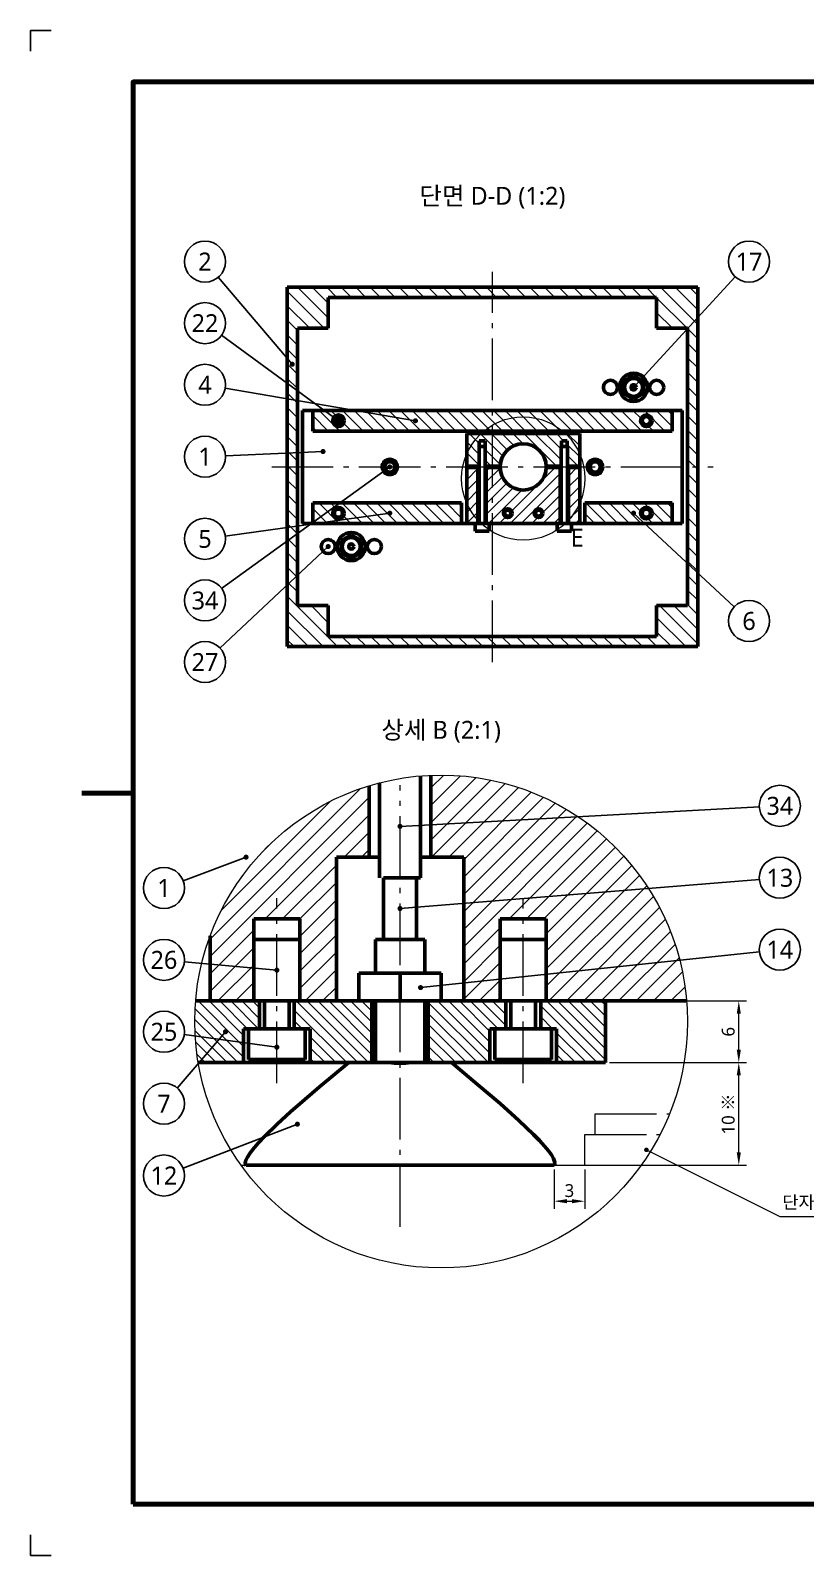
# Model space of a CAD drawing. Header units: millimetres. Extents: x 0 to 1800, y -680 to 297.
# Drawn here: x 920 to 1071, y 0 to 297 of the extents above; entities that cross this region are included whole.
import ezdxf
from ezdxf.enums import TextEntityAlignment as Align

# ---------------------------------------------------------------- set-up
doc = ezdxf.new("R2010")
doc.units = ezdxf.units.MM
doc.linetypes.add('KS_CENTER', pattern=[17, 12, -2, 1, -2])
doc.linetypes.add('KS_PHANTOM', pattern=[20, 12, -2, 1, -2, 1, -2])
for name, color, linetype, lineweight in [('BALLOON', 7, 'Continuous', 25), ('BREAK', 7, 'Continuous', 18), ('CENTER', 1, 'KS_CENTER', 18), ('DIM', 3, 'Continuous', 18), ('FRAME', 7, 'Continuous', 70), ('HATCH', 8, 'Continuous', 13), ('OUTLINE', 7, 'Continuous', 50), ('PHANTOM', 6, 'KS_PHANTOM', 18), ('TABLE', 7, 'Continuous', 25), ('TEXT', 7, 'Continuous', 25)]:
    doc.layers.add(name, color=color, linetype=linetype, lineweight=lineweight)
doc.styles.add('KS', font='malgun.ttf')
doc.dimstyles.new('KS_00', dxfattribs={"dimtxt": 2.5, "dimasz": 2.5, "dimexe": 1.5, "dimexo": 0.8, "dimgap": 0.8, "dimtad": 1, "dimlfac": 50, "dimdsep": 46, "dimtxsty": 'KS', "dimcen": 0, "dimclrd": 3, "dimclre": 3, "dimclrt": 7, "dimazin": 3, "dimtfac": 0.7, "dimtmove": 0, "dimatfit": 3, "dimlwd": 18, "dimlwe": 18, "dimarcsym": 0})

# ---------------------------------------------------------------- blocks, each defined once
blk = doc.blocks.new('_CLOSEDFILLED')
at = {"color": 0, "linetype": 'ByBlock'}
blk.add_solid([(-1, 0.16), (0, 0), (-1, -0.16)], dxfattribs=at)
blk = doc.blocks.new('*D29')
at = {"color": 3, "lineweight": 18}
for p, q in [((112.8, 96), (139.5, 96)), ((138, 78.5), (138, 93.5)), ((102.8, 76), (139.5, 76))]:
    blk.add_line(p, q, dxfattribs=at)
at = {"layer": 'Defpoints'}
for p in [(112, 96), (102, 76), (138, 76)]:
    blk.add_point(p, dxfattribs=at)
at = {"layer": 'DIM', "color": 3, "xscale": 2.5, "yscale": 2.5}
for p, rotation in [((138, 96), 90), ((138, 76), 270)]:
    blk.add_blockref('_CLOSEDFILLED', p, dxfattribs=dict(at, rotation=rotation))
at = {"layer": 'DIM', "color": 7, "insert": (135.95, 86), "char_height": 2.5, "attachment_point": 5, "rotation": 90, "style": 'KS'}
blk.add_mtext('10 ※', dxfattribs=at)
blk = doc.blocks.new('*D30')
at = {"color": 3, "lineweight": 18}
for p, q in [((112.8, 108), (139.5, 108)), ((138, 98.5), (138, 105.5)), ((112.8, 96), (139.5, 96))]:
    blk.add_line(p, q, dxfattribs=at)
at = {"layer": 'Defpoints'}
for p in [(112, 108), (112, 96), (138, 96)]:
    blk.add_point(p, dxfattribs=at)
at = {"layer": 'DIM', "color": 3, "xscale": 2.5, "yscale": 2.5}
for p, rotation in [((138, 108), 90), ((138, 96), 270)]:
    blk.add_blockref('_CLOSEDFILLED', p, dxfattribs=dict(at, rotation=rotation))
at = {"layer": 'DIM', "color": 7, "insert": (135.95, 102), "char_height": 2.5, "attachment_point": 5, "rotation": 90, "style": 'KS'}
blk.add_mtext('6', dxfattribs=at)
blk = doc.blocks.new('D-02_R03_2of3')
at = {"layer": 'BALLOON'}
h = blk.add_hatch(color=256, dxfattribs=at)
h.dxf.hatch_style = 1
edge = h.paths.add_edge_path()
edge.add_arc((51, 232), 0.5, 0, 360)
h = blk.add_hatch(color=256, dxfattribs=at)
h.dxf.hatch_style = 1
edge = h.paths.add_edge_path()
edge.add_arc((117.5, 227.5), 0.5, 0, 360)
h = blk.add_hatch(color=256, dxfattribs=at)
h.dxf.hatch_style = 1
edge = h.paths.add_edge_path()
edge.add_arc((60, 221), 0.5, 0, 360)
h = blk.add_hatch(color=256, dxfattribs=at)
h.dxf.hatch_style = 1
edge = h.paths.add_edge_path()
edge.add_arc((75, 221), 0.5, 0, 360)
h = blk.add_hatch(color=256, dxfattribs=at)
h.dxf.hatch_style = 1
edge = h.paths.add_edge_path()
edge.add_arc((57, 215), 0.5, 0, 360)
h = blk.add_hatch(color=256, dxfattribs=at)
h.dxf.hatch_style = 1
edge = h.paths.add_edge_path()
edge.add_arc((70, 212), 0.5, 0, 360)
h = blk.add_hatch(color=256, dxfattribs=at)
h.dxf.hatch_style = 1
edge = h.paths.add_edge_path()
edge.add_arc((70, 203), 0.5, 0, 360)
h = blk.add_hatch(color=256, dxfattribs=at)
h.dxf.hatch_style = 1
edge = h.paths.add_edge_path()
edge.add_arc((117.5, 203), 0.5, 0, 360)
h = blk.add_hatch(color=256, dxfattribs=at)
h.dxf.hatch_style = 1
edge = h.paths.add_edge_path()
edge.add_arc((58, 196.5), 0.5, 0, 360)
h = blk.add_hatch(color=256, dxfattribs=at)
h.dxf.hatch_style = 1
edge = h.paths.add_edge_path()
edge.add_arc((72, 142), 0.5, 0, 360)
h = blk.add_hatch(color=256, dxfattribs=at)
h.dxf.hatch_style = 1
edge = h.paths.add_edge_path()
edge.add_arc((42, 136), 0.5, 0, 360)
h = blk.add_hatch(color=256, dxfattribs=at)
h.dxf.hatch_style = 1
edge = h.paths.add_edge_path()
edge.add_arc((72, 126), 0.5, 0, 360)
h = blk.add_hatch(color=256, dxfattribs=at)
h.dxf.hatch_style = 1
edge = h.paths.add_edge_path()
edge.add_arc((48, 114), 0.5, 0, 360)
h = blk.add_hatch(color=256, dxfattribs=at)
h.dxf.hatch_style = 1
edge = h.paths.add_edge_path()
edge.add_arc((76, 110.6), 0.5, 0, 360)
h = blk.add_hatch(color=256, dxfattribs=at)
h.dxf.hatch_style = 1
edge = h.paths.add_edge_path()
edge.add_arc((38, 102), 0.5, 0, 360)
h = blk.add_hatch(color=256, dxfattribs=at)
h.dxf.hatch_style = 1
edge = h.paths.add_edge_path()
edge.add_arc((48, 99), 0.5, 0, 360)
h = blk.add_hatch(color=256, dxfattribs=at)
h.dxf.hatch_style = 1
edge = h.paths.add_edge_path()
edge.add_arc((52, 84), 0.5, 0, 360)
at = {"layer": 'DIM'}
h = blk.add_hatch(color=256, dxfattribs=at)
h.dxf.hatch_style = 1
edge = h.paths.add_edge_path()
edge.add_arc((120, 79), 0.45, 0, 360)
at = {"layer": 'HATCH'}
h = blk.add_hatch(dxfattribs=at)
h.set_pattern_fill('ANSI31', scale=0.62992, angle=90, style=0)
h.paths.add_polyline_path([(130, 247), (50, 247), (50, 177), (130, 177)])
h.paths.add_polyline_path([(122, 179), (58, 179), (58, 185), (52, 185), (52, 239), (58, 239), (58, 245), (122, 245), (122, 239), (128, 239), (128, 185), (122, 185)], flags=0)
h = blk.add_hatch(dxfattribs=at)
h.set_pattern_fill('ANSI31', scale=0.50394, angle=90, style=0)
h.paths.add_polyline_path([(125, 223), (125, 219), (55, 219), (55, 223)])
h.paths.add_polyline_path([(121.125, 221), (121.10584, 221.20672), (121.04903, 221.4064), (120.95649, 221.59224), (120.83139, 221.75791), (120.67796, 221.89777), (120.50146, 222.00706), (120.30787, 222.08205), (120.1038, 222.1202), (119.8962, 222.1202), (119.69213, 222.08205), (119.49854, 222.00706), (119.32204, 221.89777), (119.16861, 221.75791), (119.04351, 221.59224), (118.95097, 221.4064), (118.89416, 221.20672), (118.875, 221), (118.89416, 220.79328), (118.95097, 220.5936), (119.04351, 220.40776), (119.16861, 220.24209), (119.32204, 220.10223), (119.49854, 219.99294), (119.69213, 219.91795), (119.8962, 219.8798), (120.1038, 219.8798), (120.30787, 219.91795), (120.50146, 219.99294), (120.67796, 220.10223), (120.83139, 220.24209), (120.95649, 220.40776), (121.04903, 220.5936), (121.10584, 220.79328)], flags=0)
h.paths.add_polyline_path([(61.125, 221), (61.10584, 221.20672), (61.04903, 221.4064), (60.95649, 221.59224), (60.83139, 221.75791), (60.67796, 221.89777), (60.50146, 222.00706), (60.30787, 222.08205), (60.1038, 222.1202), (59.8962, 222.1202), (59.69213, 222.08205), (59.49854, 222.00706), (59.32204, 221.89777), (59.16861, 221.75791), (59.04351, 221.59224), (58.95097, 221.4064), (58.89416, 221.20672), (58.875, 221), (58.89416, 220.79328), (58.95097, 220.5936), (59.04351, 220.40776), (59.16861, 220.24209), (59.32204, 220.10223), (59.49854, 219.99294), (59.69213, 219.91795), (59.8962, 219.8798), (60.1038, 219.8798), (60.30787, 219.91795), (60.50146, 219.99294), (60.67796, 220.10223), (60.83139, 220.24209), (60.95649, 220.40776), (61.04903, 220.5936), (61.10584, 220.79328)], flags=0)
h = blk.add_hatch(dxfattribs=at)
h.set_pattern_fill('ANSI31', scale=0.47244, angle=90, style=0)
h.paths.add_polyline_path([(107, 218.5), (85, 218.5), (85, 212.125), (87.42718, 212.125), (87.42718, 217.1), (88.57282, 217.1), (88.57282, 212.125), (91.50174, 212.125), (91.53306, 212.5445), (91.60343, 212.95924), (91.71221, 213.3656), (91.85847, 213.76003), (92.04091, 214.13907), (92.25796, 214.49943), (92.50771, 214.83794), (92.78797, 215.15165), (93.09631, 215.43781), (93.43002, 215.69394), (93.78618, 215.91778), (94.1617, 216.10739), (94.55328, 216.2611), (94.9575, 216.37758), (95.37083, 216.4558), (95.78967, 216.49508), (96.21033, 216.49508), (96.62917, 216.4558), (97.0425, 216.37758), (97.44672, 216.2611), (97.8383, 216.10739), (98.21382, 215.91778), (98.56998, 215.69394), (98.90369, 215.43781), (99.21203, 215.15165), (99.49229, 214.83794), (99.74204, 214.49943), (99.95909, 214.13907), (100.14153, 213.76003), (100.28779, 213.3656), (100.39657, 212.95924), (100.46694, 212.5445), (100.49826, 212.125), (103.42718, 212.125), (103.42718, 217.1), (104.57282, 217.1), (104.57282, 212.125), (107, 212.125)])
h = blk.add_hatch(dxfattribs=at)
h.set_pattern_fill('ANSI31', scale=0.47244, style=0)
h.paths.add_polyline_path([(87.1876, 211.875), (85, 211.875), (85, 201), (87.1876, 201)])
h = blk.add_hatch(dxfattribs=at)
h.set_pattern_fill('ANSI31', scale=0.47244, style=0)
h.paths.add_polyline_path([(88.8124, 211.875), (88.8124, 211.875), (91.50174, 211.875), (91.53306, 211.4555), (91.60343, 211.04076), (91.71221, 210.6344), (91.85847, 210.23997), (92.04091, 209.86093), (92.25796, 209.50057), (92.50771, 209.16206), (92.78797, 208.84835), (93.09631, 208.56219), (93.43002, 208.30606), (93.78618, 208.08222), (94.1617, 207.89261), (94.55328, 207.7389), (94.9575, 207.62242), (95.37083, 207.5442), (95.78967, 207.50492), (96.21033, 207.50492), (96.62917, 207.5442), (97.0425, 207.62242), (97.44672, 207.7389), (97.8383, 207.89261), (98.21382, 208.08222), (98.56998, 208.30606), (98.90369, 208.56219), (99.21203, 208.84835), (99.49229, 209.16206), (99.74204, 209.50057), (99.95909, 209.86093), (100.14153, 210.23997), (100.28779, 210.6344), (100.39657, 211.04076), (100.46694, 211.4555), (100.49826, 211.875), (103.1876, 211.875), (103.1876, 201), (88.8124, 201)])
h.paths.add_polyline_path([(99.85, 203), (99.83013, 203.18272), (99.77144, 203.35691), (99.67668, 203.5144), (99.55028, 203.64784), (99.39815, 203.75099), (99.2274, 203.81902), (99.04602, 203.84875), (98.86249, 203.8388), (98.68538, 203.78963), (98.52299, 203.70354), (98.3829, 203.58454), (98.27167, 203.43822), (98.19449, 203.27141), (98.15498, 203.0919), (98.15498, 202.9081), (98.19449, 202.72859), (98.27167, 202.56178), (98.3829, 202.41546), (98.52299, 202.29646), (98.68538, 202.21037), (98.86249, 202.1612), (99.04602, 202.15125), (99.2274, 202.18098), (99.39815, 202.24901), (99.55028, 202.35216), (99.67668, 202.4856), (99.77144, 202.64309), (99.83013, 202.81728)], flags=0)
h.paths.add_polyline_path([(93.85, 203), (93.83013, 203.18272), (93.77144, 203.35691), (93.67668, 203.5144), (93.55028, 203.64784), (93.39815, 203.75099), (93.2274, 203.81902), (93.04602, 203.84875), (92.86249, 203.8388), (92.68538, 203.78963), (92.52299, 203.70354), (92.3829, 203.58454), (92.27167, 203.43822), (92.19449, 203.27141), (92.15498, 203.0919), (92.15498, 202.9081), (92.19449, 202.72859), (92.27167, 202.56178), (92.3829, 202.41546), (92.52299, 202.29646), (92.68538, 202.21037), (92.86249, 202.1612), (93.04602, 202.15125), (93.2274, 202.18098), (93.39815, 202.24901), (93.55028, 202.35216), (93.67668, 202.4856), (93.77144, 202.64309), (93.83013, 202.81728)], flags=0)
h = blk.add_hatch(dxfattribs=at)
h.set_pattern_fill('ANSI31', scale=0.47244, style=0)
h.paths.add_polyline_path([(104.8124, 211.875), (104.8124, 201), (107, 201), (107, 211.875)])
h = blk.add_hatch(dxfattribs=at)
h.set_pattern_fill('ANSI31', scale=0.50394, angle=90, style=0)
h.paths.add_polyline_path([(84, 205), (84, 201), (55, 201), (55, 205)])
h.paths.add_polyline_path([(61.125, 203), (61.10584, 203.20672), (61.04903, 203.4064), (60.95649, 203.59224), (60.83139, 203.75791), (60.67796, 203.89777), (60.50146, 204.00706), (60.30787, 204.08205), (60.1038, 204.1202), (59.8962, 204.1202), (59.69213, 204.08205), (59.49854, 204.00706), (59.32204, 203.89777), (59.16861, 203.75791), (59.04351, 203.59224), (58.95097, 203.4064), (58.89416, 203.20672), (58.875, 203), (58.89416, 202.79328), (58.95097, 202.5936), (59.04351, 202.40776), (59.16861, 202.24209), (59.32204, 202.10223), (59.49854, 201.99294), (59.69213, 201.91795), (59.8962, 201.8798), (60.1038, 201.8798), (60.30787, 201.91795), (60.50146, 201.99294), (60.67796, 202.10223), (60.83139, 202.24209), (60.95649, 202.40776), (61.04903, 202.5936), (61.10584, 202.79328)], flags=0)
h = blk.add_hatch(dxfattribs=at)
h.set_pattern_fill('ANSI31', scale=0.50394, angle=90, style=0)
h.paths.add_polyline_path([(125, 205), (125, 201), (108, 201), (108, 205)])
h.paths.add_polyline_path([(121.125, 203), (121.10584, 203.20672), (121.04903, 203.4064), (120.95649, 203.59224), (120.83139, 203.75791), (120.67796, 203.89777), (120.50146, 204.00706), (120.30787, 204.08205), (120.1038, 204.1202), (119.8962, 204.1202), (119.69213, 204.08205), (119.49854, 204.00706), (119.32204, 203.89777), (119.16861, 203.75791), (119.04351, 203.59224), (118.95097, 203.4064), (118.89416, 203.20672), (118.875, 203), (118.89416, 202.79328), (118.95097, 202.5936), (119.04351, 202.40776), (119.16861, 202.24209), (119.32204, 202.10223), (119.49854, 201.99294), (119.69213, 201.91795), (119.8962, 201.8798), (120.1038, 201.8798), (120.30787, 201.91795), (120.50146, 201.99294), (120.67796, 202.10223), (120.83139, 202.24209), (120.95649, 202.40776), (121.04903, 202.5936), (121.10584, 202.79328)], flags=0)
h = blk.add_hatch(dxfattribs=at)
h.set_pattern_fill('ANSI31', scale=0.7559, style=0)
h.paths.add_polyline_path([(100.5, 108), (100.5, 124), (91.5, 124), (91.5, 108), (84.4, 108), (84.4, 136), (78, 136), (78, 151.95745), (78.23325, 151.96747), (78.82202, 151.98554), (79.41097, 151.99639), (80, 152), (80.58903, 151.99639), (81.17798, 151.98554), (81.76675, 151.96747), (82.35525, 151.94218), (82.9434, 151.90967), (83.5311, 151.86994), (84.11827, 151.82301), (84.70482, 151.76887), (85.29067, 151.70753), (85.87571, 151.63902), (86.45987, 151.56333), (87.04306, 151.48047), (87.62519, 151.39047), (88.20617, 151.29333), (88.78591, 151.18906), (89.36434, 151.07769), (89.94135, 150.95923), (90.51686, 150.8337), (91.09079, 150.70112), (91.66305, 150.5615), (92.23355, 150.41487), (92.80221, 150.26125), (93.36895, 150.10066), (93.93366, 149.93314), (94.49629, 149.75869), (95.05672, 149.57735), (95.61489, 149.38915), (96.17071, 149.19412), (96.7241, 148.99227), (97.27496, 148.78365), (97.82323, 148.56829), (98.3688, 148.34622), (98.91162, 148.11746), (99.45158, 147.88207), (99.98862, 147.64006), (100.52264, 147.39149), (101.05358, 147.13637), (101.58134, 146.87477), (102.10586, 146.6067), (102.62704, 146.33222), (103.14482, 146.05136), (103.65911, 145.76418), (104.16984, 145.4707), (104.67693, 145.17097), (105.1803, 144.86505), (105.67989, 144.55297), (106.1756, 144.23479), (106.66737, 143.91054), (107.15513, 143.58029), (107.63879, 143.24407), (108.1183, 142.90195), (108.59357, 142.55396), (109.06453, 142.20017), (109.53112, 141.84063), (109.99326, 141.47539), (110.45088, 141.1045), (110.90391, 140.72803), (111.3523, 140.34602), (111.79596, 139.95855), (112.23483, 139.56565), (112.66885, 139.16741), (113.09795, 138.76386), (113.52206, 138.35508), (113.94113, 137.94113), (114.35508, 137.52206), (114.76386, 137.09795), (115.16741, 136.66885), (115.56565, 136.23483), (115.95855, 135.79596), (116.34602, 135.3523), (116.72803, 134.90391), (117.1045, 134.45088), (117.47539, 133.99326), (117.84063, 133.53112), (118.20017, 133.06453), (118.55396, 132.59357), (118.90195, 132.1183), (119.24407, 131.63879), (119.58029, 131.15513), (119.91054, 130.66737), (120.23479, 130.1756), (120.55297, 129.67989), (120.86505, 129.1803), (121.17097, 128.67693), (121.4707, 128.16984), (121.76418, 127.65911), (122.05136, 127.14482), (122.33222, 126.62704), (122.6067, 126.10586), (122.87477, 125.58134), (123.13637, 125.05358), (123.39149, 124.52264), (123.64006, 123.98862), (123.88207, 123.45158), (124.11746, 122.91162), (124.34622, 122.3688), (124.56829, 121.82323), (124.78365, 121.27496), (124.99227, 120.7241), (125.19412, 120.17071), (125.38915, 119.61489), (125.57735, 119.05672), (125.75869, 118.49629), (125.93314, 117.93366), (126.10066, 117.36895), (126.26125, 116.80221), (126.41487, 116.23355), (126.5615, 115.66305), (126.70112, 115.09079), (126.8337, 114.51686), (126.95923, 113.94135), (127.07769, 113.36434), (127.18906, 112.78591), (127.29333, 112.20617), (127.39047, 111.62519), (127.48047, 111.04306), (127.56333, 110.45987), (127.63902, 109.87571), (127.70753, 109.29067), (127.76887, 108.70482), (127.82301, 108.11827), (127.83246, 108)])
h = blk.add_hatch(dxfattribs=at)
h.set_pattern_fill('ANSI31', scale=0.7559, style=0)
h.paths.add_polyline_path([(66, 136), (59.6, 136), (59.6, 108), (52.5, 108), (52.5, 124), (43.5, 124), (43.5, 108), (35, 108), (35, 120.70291), (35.00773, 120.7241), (35.21635, 121.27496), (35.43171, 121.82323), (35.65378, 122.3688), (35.88254, 122.91162), (36.11793, 123.45158), (36.35994, 123.98862), (36.60851, 124.52264), (36.86363, 125.05358), (37.12523, 125.58134), (37.3933, 126.10586), (37.66778, 126.62704), (37.94864, 127.14482), (38.23582, 127.65911), (38.5293, 128.16984), (38.82903, 128.67693), (39.13495, 129.1803), (39.44703, 129.67989), (39.76521, 130.1756), (40.08946, 130.66737), (40.41971, 131.15513), (40.75593, 131.63879), (41.09805, 132.1183), (41.44604, 132.59357), (41.79983, 133.06453), (42.15937, 133.53112), (42.52461, 133.99326), (42.8955, 134.45088), (43.27197, 134.90391), (43.65398, 135.3523), (44.04145, 135.79596), (44.43435, 136.23483), (44.83259, 136.66885), (45.23614, 137.09795), (45.64492, 137.52206), (46.05887, 137.94113), (46.47794, 138.35508), (46.90205, 138.76386), (47.33115, 139.16741), (47.76517, 139.56565), (48.20404, 139.95855), (48.6477, 140.34602), (49.09609, 140.72803), (49.54912, 141.1045), (50.00674, 141.47539), (50.46888, 141.84063), (50.93547, 142.20017), (51.40643, 142.55396), (51.8817, 142.90195), (52.36121, 143.24407), (52.84487, 143.58029), (53.33263, 143.91054), (53.8244, 144.23479), (54.32011, 144.55297), (54.8197, 144.86505), (55.32307, 145.17097), (55.83016, 145.4707), (56.34089, 145.76418), (56.85518, 146.05136), (57.37296, 146.33222), (57.89414, 146.6067), (58.41866, 146.87477), (58.94642, 147.13637), (59.47736, 147.39149), (60.01138, 147.64006), (60.54842, 147.88207), (61.08838, 148.11746), (61.6312, 148.34622), (62.17677, 148.56829), (62.72504, 148.78365), (63.2759, 148.99227), (63.82929, 149.19412), (64.38511, 149.38915), (64.94328, 149.57735), (65.50371, 149.75869), (66, 149.91257)])
h = blk.add_hatch(dxfattribs=at)
h.set_pattern_fill('ANSI31', scale=0.47244, angle=90, style=0)
h.paths.add_polyline_path([(44.6, 108), (44.6, 102.6), (41.5, 102.6), (41.5, 96), (32.6722, 96), (32.60953, 96.37481), (32.51953, 96.95694), (32.43667, 97.54013), (32.36098, 98.12429), (32.29247, 98.70933), (32.23113, 99.29518), (32.17699, 99.88173), (32.13006, 100.4689), (32.09033, 101.0566), (32.05782, 101.64475), (32.03253, 102.23325), (32.01446, 102.82202), (32.00361, 103.41097), (32, 104), (32.00361, 104.58903), (32.01446, 105.17798), (32.03253, 105.76675), (32.05782, 106.35525), (32.09033, 106.9434), (32.13006, 107.5311), (32.16754, 108)])
h = blk.add_hatch(dxfattribs=at)
h.set_pattern_fill('ANSI31', scale=0.47244, angle=90, style=0)
h.paths.add_polyline_path([(51.4, 102.6), (51.4, 108), (66.5, 108), (66.5, 96), (54.5, 96), (54.5, 102.6)])
h = blk.add_hatch(dxfattribs=at)
h.set_pattern_fill('ANSI31', scale=0.47244, angle=90, style=0)
h.paths.add_polyline_path([(77.5, 108), (92.6, 108), (92.6, 102.6), (89.5, 102.6), (89.5, 96), (77.5, 96)])
h = blk.add_hatch(dxfattribs=at)
h.set_pattern_fill('ANSI31', scale=0.47244, angle=90, style=0)
h.paths.add_polyline_path([(99.4, 102.6), (99.4, 108), (112, 108), (112, 96), (102.5, 96), (102.5, 102.6)])
at = {"layer": 'BALLOON'}
for p, q in [((36.59059, 248.95224), (51, 232)), ((137.29438, 249.05388), (117.5, 227.5)), ((37.22956, 237.63993), (60, 221)), ((37.94295, 227.32681), (75, 221)), ((37.99622, 214.17375), (57, 215)), ((37.24272, 188.34196), (70, 212)), ((37.96197, 198.55027), (70, 203)), ((137.07578, 184.72927), (117.5, 203)), ((36.91815, 176.73576), (58, 196.5)), ((142.00583, 145.7841), (72, 142)), ((29.74532, 131.40449), (42, 136)), ((142.01308, 131.67674), (72, 126)), ((142.02217, 117.57949), (76, 110.6)), ((29.98357, 115.63786), (48, 114)), ((28.60317, 91.03703), (38, 102)), ((29.96332, 101.45955), (48, 99)), ((29.73338, 75.43592), (52, 84))]:
    blk.add_line(p, q, dxfattribs=at)
for centre in [(34, 252), (140, 252), (34, 240), (34, 228), (34, 214), (34, 198), (34, 186), (140, 182), (34, 174), (146, 146), (26, 130), (146, 132), (146, 118), (26, 116), (26, 102), (26, 88), (26, 74)]:
    blk.add_circle(centre, 4, dxfattribs=at)
at = {"layer": 'BREAK'}
for centre, radius in [((96, 209.75), 12), ((80, 104), 48)]:
    blk.add_circle(centre, radius, dxfattribs=at)
at = {"layer": 'CENTER'}
for p, q in [((90, 174), (90, 250)), ((47, 212), (133, 212)), ((72, 64), (72, 150)), ((48, 92), (48, 128)), ((96, 92), (96, 128))]:
    blk.add_line(p, q, dxfattribs=at)
at = {"layer": 'DIM'}
blk.add_lwpolyline([(120, 79), (146, 66), (162.8827, 66)], dxfattribs=at)
at = {"layer": 'FRAME'}
blk.add_line((20, 148.5), (10, 148.5), dxfattribs=at)
blk.add_lwpolyline([(20, 10), (410, 10), (410, 287), (20, 287)], close=True, dxfattribs=at)
at = {"layer": 'OUTLINE'}
for p, q in [((50, 247), (50, 177)), ((50, 247), (130, 247)), ((130, 247), (130, 177)), ((58, 245), (122, 245)), ((58, 245), (58, 239)), ((122, 245), (122, 239)), ((52, 239), (58, 239)), ((52, 239), (52, 185)), ((122, 239), (128, 239)), ((128, 239), (128, 185)), ((117.5, 229.8094), (115.5, 228.6547)), ((119.5, 228.6547), (117.5, 229.8094)), ((115.5, 228.6547), (115.5, 226.3453)), ((115.5, 226.3453), (117.5, 225.1906)), ((117.5, 225.1906), (119.5, 226.3453)), ((119.5, 226.3453), (119.5, 228.6547)), ((53, 201), (53, 223)), ((53, 223), (55, 223)), ((55, 223), (55, 219)), ((55, 223), (125, 223)), ((125, 223), (127, 223)), ((125, 223), (125, 219)), ((127, 201), (127, 223)), ((55, 219), (125, 219)), ((85, 218.5), (85, 212.125)), ((85, 218.5), (107, 218.5)), ((87.42718, 217.1), (88.57282, 217.1)), ((87.42718, 216), (87.42718, 217.1)), ((88.57282, 216), (88.57282, 217.1)), ((103.42718, 217.1), (104.57282, 217.1)), ((103.42718, 216), (103.42718, 217.1)), ((104.57282, 216), (104.57282, 217.1)), ((107, 218.5), (107, 212.125)), ((87.4, 201), (87.4, 216)), ((88.6, 201), (88.6, 216)), ((103.4, 201), (103.4, 216)), ((104.6, 201), (104.6, 216)), ((85, 212.125), (87.4, 212.125)), ((85, 211.875), (85, 201)), ((85, 211.875), (87.1876, 211.875)), ((87.1876, 201), (87.1876, 211.875)), ((88.6, 212.125), (91.50174, 212.125)), ((88.8124, 211.875), (91.50174, 211.875)), ((88.8124, 201), (88.8124, 211.875)), ((100.49826, 212.125), (103.4, 212.125)), ((100.49826, 211.875), (103.1876, 211.875)), ((103.1876, 201), (103.1876, 211.875)), ((104.6, 212.125), (107, 212.125)), ((104.8124, 201), (104.8124, 211.875)), ((104.8124, 211.875), (107, 211.875)), ((107, 211.875), (107, 201)), ((55, 205), (55, 201)), ((55, 205), (84, 205)), ((84, 205), (84, 201)), ((108, 205), (108, 201)), ((108, 205), (125, 205)), ((125, 205), (125, 201)), ((53, 201), (55, 201)), ((55, 201), (84, 201)), ((84, 201), (85, 201)), ((85, 201), (86.625, 201)), ((86.625, 199.5), (86.625, 201)), ((89.375, 201), (102.625, 201)), ((89.375, 199.5), (89.375, 201)), ((102.625, 199.5), (102.625, 201)), ((105.375, 201), (107, 201)), ((105.375, 199.5), (105.375, 201)), ((107, 201), (108, 201)), ((108, 201), (125, 201)), ((125, 201), (127, 201)), ((62.5, 198.8094), (60.5, 197.6547)), ((60.5, 197.6547), (60.5, 195.3453)), ((64.5, 197.6547), (62.5, 198.8094)), ((64.5, 195.3453), (64.5, 197.6547)), ((60.5, 195.3453), (62.5, 194.1906)), ((62.5, 194.1906), (64.5, 195.3453)), ((52, 185), (58, 185)), ((58, 185), (58, 179)), ((122, 185), (122, 179)), ((122, 185), (128, 185)), ((58, 179), (122, 179)), ((50, 177), (130, 177)), ((59.6, 108), (59.6, 136)), ((66, 136), (59.6, 136)), ((84.4, 136), (78, 136)), ((84.4, 108), (84.4, 136)), ((68.8, 120), (68.8, 132)), ((75.2, 120), (75.2, 132)), ((76, 132), (75.2, 132)), ((43.5, 108), (43.5, 124)), ((52.5, 124), (43.5, 124)), ((52.5, 108), (52.5, 124)), ((91.5, 108), (91.5, 124)), ((100.5, 124), (91.5, 124)), ((100.5, 108), (100.5, 124)), ((43.5, 108), (43.5, 120)), ((52.5, 108), (52.5, 120)), ((67.2, 113.4), (67.2, 120)), ((76.8, 113.4), (76.8, 120)), ((91.5, 108), (91.5, 120)), ((100.5, 108), (100.5, 120)), ((64, 113.4), (72, 113.4)), ((64, 108), (64, 113.4)), ((72, 113.4), (80, 113.4)), ((72, 108), (72, 113.4)), ((80, 108), (80, 113.4)), ((43.5, 108), (35, 108)), ((44.6, 102.6), (44.6, 108)), ((45.6, 102.6), (45.6, 108)), ((50.4, 102.6), (50.4, 108)), ((51.4, 102.6), (51.4, 108)), ((59.6, 108), (52.5, 108)), ((64, 108), (52.5, 108)), ((64, 108), (72, 108)), ((66.5, 96), (66.5, 108)), ((67.2, 96), (67.2, 108)), ((72, 108), (80, 108)), ((76.8, 96), (76.8, 108)), ((77.5, 96), (77.5, 108)), ((92.6, 108), (80, 108)), ((91.5, 108), (84.4, 108)), ((92.6, 102.6), (92.6, 108)), ((93.6, 102.6), (93.6, 108)), ((98.4, 102.6), (98.4, 108)), ((99.4, 102.6), (99.4, 108)), ((112, 108), (100.5, 108)), ((112, 96), (112, 108)), ((41.5, 96), (41.5, 102.6)), ((44.6, 102.6), (41.5, 102.6)), ((42.5, 96.6), (42.5, 102.6)), ((54.5, 102.6), (53.5, 102.6)), ((53.5, 96.6), (53.5, 102.6)), ((54.5, 96), (54.5, 102.6)), ((89.5, 96), (89.5, 102.6)), ((92.6, 102.6), (89.5, 102.6)), ((90.5, 96.6), (90.5, 102.6)), ((102.5, 102.6), (101.5, 102.6)), ((101.5, 96.6), (101.5, 102.6)), ((102.5, 96), (102.5, 102.6)), ((62, 96), (54.5, 96)), ((89.5, 96), (82, 96)), ((112, 96), (102.5, 96))]:
    blk.add_line(p, q, dxfattribs=at)
for points in [[(87.4, 216), (87.40377, 216), (87.41504, 216), (87.43367, 216), (87.45942, 216), (87.49197, 216), (87.5309, 216), (87.57574, 216), (87.62591, 216), (87.68078, 216), (87.73967, 216), (87.80183, 216), (87.86649, 216), (87.93282, 216), (88, 216)], [(88, 216), (88.06718, 216), (88.13351, 216), (88.19817, 216), (88.26033, 216), (88.31922, 216), (88.37409, 216), (88.42426, 216), (88.4691, 216), (88.50803, 216), (88.54058, 216), (88.56633, 216), (88.58496, 216), (88.59623, 216), (88.6, 216)], [(103.4, 216), (103.40377, 216), (103.41504, 216), (103.43367, 216), (103.45942, 216), (103.49197, 216), (103.5309, 216), (103.57574, 216), (103.62591, 216), (103.68078, 216), (103.73967, 216), (103.80183, 216), (103.86649, 216), (103.93282, 216), (104, 216)], [(104, 216), (104.06718, 216), (104.13351, 216), (104.19817, 216), (104.26033, 216), (104.31922, 216), (104.37409, 216), (104.42426, 216), (104.4691, 216), (104.50803, 216), (104.54058, 216), (104.56633, 216), (104.58496, 216), (104.59623, 216), (104.6, 216)], [(87.4, 211.875), (87.37936, 211.875), (87.35947, 211.875), (87.34036, 211.875), (87.32206, 211.875), (87.30458, 211.875), (87.28795, 211.875), (87.27219, 211.875), (87.25731, 211.875), (87.24334, 211.875), (87.23029, 211.875), (87.21817, 211.875), (87.20701, 211.875), (87.19681, 211.875), (87.1876, 211.875)], [(88.8124, 211.875), (88.80319, 211.875), (88.79299, 211.875), (88.78183, 211.875), (88.76971, 211.875), (88.75666, 211.875), (88.74269, 211.875), (88.72781, 211.875), (88.71205, 211.875), (88.69542, 211.875), (88.67794, 211.875), (88.65964, 211.875), (88.64053, 211.875), (88.62064, 211.875), (88.6, 211.875)], [(103.4, 211.875), (103.37936, 211.875), (103.35947, 211.875), (103.34036, 211.875), (103.32206, 211.875), (103.30458, 211.875), (103.28795, 211.875), (103.27219, 211.875), (103.25731, 211.875), (103.24334, 211.875), (103.23029, 211.875), (103.21817, 211.875), (103.20701, 211.875), (103.19681, 211.875), (103.1876, 211.875)], [(104.8124, 211.875), (104.80319, 211.875), (104.79299, 211.875), (104.78183, 211.875), (104.76971, 211.875), (104.75666, 211.875), (104.74269, 211.875), (104.72781, 211.875), (104.71205, 211.875), (104.69542, 211.875), (104.67794, 211.875), (104.65964, 211.875), (104.64053, 211.875), (104.62064, 211.875), (104.6, 211.875)], [(86.625, 201), (86.63365, 201), (86.65947, 201), (86.70216, 201), (86.76117, 201), (86.83575, 201), (86.92498, 201), (87.02773, 201), (87.1427, 201), (87.26846, 201), (87.40341, 201), (87.54587, 201), (87.69403, 201), (87.84605, 201), (88, 201)], [(86.625, 199.5), (86.63365, 199.5), (86.65947, 199.5), (86.70216, 199.5), (86.76117, 199.5), (86.83575, 199.5), (86.92498, 199.5), (87.02773, 199.5), (87.1427, 199.5), (87.26846, 199.5), (87.40341, 199.5), (87.54587, 199.5), (87.69403, 199.5), (87.84605, 199.5), (88, 199.5)], [(88, 201), (88.15395, 201), (88.30597, 201), (88.45413, 201), (88.59659, 201), (88.73154, 201), (88.8573, 201), (88.97227, 201), (89.07502, 201), (89.16425, 201), (89.23883, 201), (89.29784, 201), (89.34053, 201), (89.36635, 201), (89.375, 201)], [(88, 199.5), (88.15395, 199.5), (88.30597, 199.5), (88.45413, 199.5), (88.59659, 199.5), (88.73154, 199.5), (88.8573, 199.5), (88.97227, 199.5), (89.07502, 199.5), (89.16425, 199.5), (89.23883, 199.5), (89.29784, 199.5), (89.34053, 199.5), (89.36635, 199.5), (89.375, 199.5)], [(102.625, 201), (102.63365, 201), (102.65947, 201), (102.70216, 201), (102.76117, 201), (102.83575, 201), (102.92498, 201), (103.02773, 201), (103.1427, 201), (103.26846, 201), (103.40341, 201), (103.54587, 201), (103.69403, 201), (103.84605, 201), (104, 201)], [(102.625, 199.5), (102.63365, 199.5), (102.65947, 199.5), (102.70216, 199.5), (102.76117, 199.5), (102.83575, 199.5), (102.92498, 199.5), (103.02773, 199.5), (103.1427, 199.5), (103.26846, 199.5), (103.40341, 199.5), (103.54587, 199.5), (103.69403, 199.5), (103.84605, 199.5), (104, 199.5)], [(104, 201), (104.15395, 201), (104.30597, 201), (104.45413, 201), (104.59659, 201), (104.73154, 201), (104.8573, 201), (104.97227, 201), (105.07502, 201), (105.16425, 201), (105.23883, 201), (105.29784, 201), (105.34053, 201), (105.36635, 201), (105.375, 201)], [(104, 199.5), (104.15395, 199.5), (104.30597, 199.5), (104.45413, 199.5), (104.59659, 199.5), (104.73154, 199.5), (104.8573, 199.5), (104.97227, 199.5), (105.07502, 199.5), (105.16425, 199.5), (105.23883, 199.5), (105.29784, 199.5), (105.34053, 199.5), (105.36635, 199.5), (105.375, 199.5)], [(76, 132), (76, 151.83246)], [(78, 136), (78, 151.95745)], [(66, 136), (66, 149.91257)], [(68, 132), (68, 150.4749)], [(68, 136), (67.73871, 136), (67.49279, 136), (67.26314, 136), (67.05057, 136), (66.85587, 136), (66.67972, 136), (66.52277, 136), (66.38559, 136), (66.26866, 136), (66.17241, 136), (66.09718, 136), (66.04326, 136), (66.01082, 136), (66, 136)], [(78, 136), (77.98918, 136), (77.95674, 136), (77.90282, 136), (77.82759, 136), (77.73134, 136), (77.61441, 136), (77.47723, 136), (77.32028, 136), (77.14413, 136), (76.94943, 136), (76.73686, 136), (76.50721, 136), (76.26129, 136), (76, 136)], [(68.8, 132), (68.88023, 132), (69.1169, 132), (69.49814, 132), (70.00483, 132), (70.61157, 132), (71.28793, 132), (72, 132), (72.71207, 132), (73.38843, 132), (73.99517, 132), (74.50186, 132), (74.8831, 132), (75.11977, 132), (75.2, 132)], [(35, 108), (35, 120.70291)], [(43.5, 120), (43.61282, 120), (43.94564, 120), (44.48176, 120), (45.1943, 120), (46.04752, 120), (46.99866, 120), (48, 120), (49.00134, 120), (49.95248, 120), (50.8057, 120), (51.51824, 120), (52.05436, 120), (52.38718, 120), (52.5, 120)], [(67.2, 120), (67.32035, 120), (67.67535, 120), (68.24721, 120), (69.00725, 120), (69.91736, 120), (70.9319, 120), (72, 120), (73.0681, 120), (74.08264, 120), (74.99275, 120), (75.75279, 120), (76.32465, 120), (76.67965, 120), (76.8, 120)], [(91.5, 120), (91.61282, 120), (91.94564, 120), (92.48176, 120), (93.1943, 120), (94.04752, 120), (94.99866, 120), (96, 120), (97.00134, 120), (97.95248, 120), (98.8057, 120), (99.51824, 120), (100.05436, 120), (100.38718, 120), (100.5, 120)], [(44.6, 108), (32.16754, 108)], [(43.5, 108), (43.61282, 108), (43.94564, 108), (44.48176, 108), (45.1943, 108), (46.04752, 108), (46.99866, 108), (48, 108), (49.00134, 108), (49.95248, 108), (50.8057, 108), (51.51824, 108), (52.05436, 108), (52.38718, 108), (52.5, 108)], [(91.5, 108), (91.61282, 108), (91.94564, 108), (92.48176, 108), (93.1943, 108), (94.04752, 108), (94.99866, 108), (96, 108), (97.00134, 108), (97.95248, 108), (98.8057, 108), (99.51824, 108), (100.05436, 108), (100.38718, 108), (100.5, 108)], [(127.83246, 108), (100.5, 108)], [(42.5, 102.6), (42.6379, 102.6), (43.04467, 102.6), (43.69993, 102.6), (44.57081, 102.6), (45.61364, 102.6), (46.77613, 102.6), (48, 102.6), (49.22387, 102.6), (50.38636, 102.6), (51.42919, 102.6), (52.30007, 102.6), (52.95533, 102.6), (53.3621, 102.6), (53.5, 102.6)], [(90.5, 102.6), (90.6379, 102.6), (91.04467, 102.6), (91.69993, 102.6), (92.57081, 102.6), (93.61364, 102.6), (94.77613, 102.6), (96, 102.6), (97.22387, 102.6), (98.38636, 102.6), (99.42919, 102.6), (100.30007, 102.6), (100.95533, 102.6), (101.3621, 102.6), (101.5, 102.6)], [(41.5, 96), (32.6722, 96)], [(54.5, 96), (54.33703, 96), (53.8563, 96), (53.0819, 96), (52.05268, 96), (50.82024, 96), (49.44639, 96), (48, 96), (46.55361, 96), (45.17976, 96), (43.94732, 96), (42.9181, 96), (42.1437, 96), (41.66297, 96), (41.5, 96)], [(62, 96), (56.2808, 91.24855), (53.4562, 88.83246), (50.66639, 86.37761), (48.05157, 83.98334), (45.515, 81.51), (44.34492, 80.27546), (43.23499, 78.99001), (42.71611, 78.31153), (42.2494, 77.5996), (41.96086, 77.01528), (41.86464, 76.70667), (41.835, 76.39), (41.88124, 76.17852), (42, 76)], [(42.5, 96.6), (42.6379, 96.6), (43.04467, 96.6), (43.69993, 96.6), (44.57081, 96.6), (45.61364, 96.6), (46.77613, 96.6), (48, 96.6), (49.22387, 96.6), (50.38636, 96.6), (51.42919, 96.6), (52.30007, 96.6), (52.95533, 96.6), (53.3621, 96.6), (53.5, 96.6)], [(62, 96), (62.03598, 96), (62.14367, 96), (62.32229, 96), (62.57055, 96), (62.88667, 96), (63.26837, 96), (63.71291, 96), (64.21708, 96), (64.77727, 96), (65.38943, 96), (66.04916, 96), (66.75172, 96), (68.26482, 96), (69.88524, 96)], [(69.88524, 96), (70.18158, 96), (70.48057, 96), (70.78179, 96), (71.08478, 96), (71.38911, 96), (71.69433, 96), (72, 96), (72.30567, 96), (72.61089, 96), (72.91522, 96), (73.21821, 96), (73.51943, 96), (73.81842, 96), (74.11476, 96)], [(74.11476, 96), (73.07329, 95.8673), (72, 95.82004), (70.92671, 95.8673), (69.88524, 96)], [(74.11476, 96), (75.73518, 96), (77.24828, 96), (77.95084, 96), (78.61057, 96), (79.22273, 96), (79.78292, 96), (80.28709, 96), (80.73163, 96), (81.11333, 96), (81.42945, 96), (81.67771, 96), (81.85633, 96), (81.96402, 96), (82, 96)], [(102, 76), (102.10156, 76.14062), (102.15625, 76.3125), (102.16406, 76.51562), (102.125, 76.75), (101.90625, 77.3125), (101.5, 78), (100.90625, 78.8125), (100.125, 79.75), (99.15625, 80.8125), (98, 82), (95.125, 84.75), (91.5, 88), (87.125, 91.75), (82, 96)], [(102.5, 96), (102.33703, 96), (101.8563, 96), (101.0819, 96), (100.05268, 96), (98.82024, 96), (97.44639, 96), (96, 96), (94.55361, 96), (93.17976, 96), (91.94732, 96), (90.9181, 96), (90.1437, 96), (89.66297, 96), (89.5, 96)], [(90.5, 96.6), (90.6379, 96.6), (91.04467, 96.6), (91.69993, 96.6), (92.57081, 96.6), (93.61364, 96.6), (94.77613, 96.6), (96, 96.6), (97.22387, 96.6), (98.38636, 96.6), (99.42919, 96.6), (100.30007, 96.6), (100.95533, 96.6), (101.3621, 96.6), (101.5, 96.6)], [(42, 76), (102, 76)]]:
    blk.add_lwpolyline(points, dxfattribs=at)
for centre, radius in [((113, 227.5), 1.375), ((117.5, 227.5), 2.75), ((117.5, 227.5), 1.75), ((122, 227.5), 1.375), ((117.5, 227.5), 0.5), ((60, 221), 1.125), ((60, 221), 0.825), ((60, 221), 0.8), ((120, 221), 1.125), ((120, 221), 0.825), ((120, 221), 0.8), ((96, 212), 4.5), ((70, 212), 1.5), ((70, 212), 1.25), ((70, 212), 1.2), ((70, 212), 1), ((110, 212), 1.5), ((110, 212), 1.25), ((110, 212), 1.2), ((110, 212), 1), ((60, 203), 1.125), ((60, 203), 0.825), ((60, 203), 0.8), ((93, 203), 0.85), ((93, 203), 0.625), ((93, 203), 0.6), ((99, 203), 0.85), ((99, 203), 0.625), ((99, 203), 0.6), ((120, 203), 1.125), ((120, 203), 0.825), ((120, 203), 0.8), ((62.5, 196.5), 2.75), ((58, 196.5), 1.375), ((62.5, 196.5), 1.75), ((62.5, 196.5), 0.5), ((67, 196.5), 1.375)]:
    blk.add_circle(centre, radius, dxfattribs=at)
for radius, start, end in [(4.5, 1.5917542, 178.4082458), (4.75, 178.4920422, 181.5079578), (4.5, 181.5917542, 358.4082458), (4.75, 0, 1.5079578), (4.75, 358.4920422, 360)]:
    blk.add_arc((96, 212), radius, start, end, dxfattribs=at)
at = {"layer": 'PHANTOM'}
for points in [[(110, 82), (110, 86), (124.49634, 86)], [(108, 76), (108, 82), (122.6608, 82)], [(41.01365, 76), (118.98635, 76)]]:
    blk.add_lwpolyline(points, dxfattribs=at)
at = {"layer": 'TABLE'}
for p, q in [((0, 297), (4, 297)), ((0, 297), (0, 293)), ((0, 0), (0, 4)), ((0, 0), (4, 0))]:
    blk.add_line(p, q, dxfattribs=at)
at = {"layer": 'TEXT', "style": 'KS'}
for s, p in [('단면 D-D (1:2)', (90, 262)), ('상세 B (2:1)', (80, 158))]:
    blk.add_text(s, height=3.5, dxfattribs=at).set_placement(p, align=Align.BOTTOM_CENTER)
for s, p in [('2', (34, 252)), ('17', (140, 252)), ('22', (34, 240)), ('4', (34, 228)), ('1', (34, 214)), ('5', (34, 198)), ('E', (106.5, 198.25)), ('34', (34, 186)), ('6', (140, 182)), ('27', (34, 174)), ('34', (146, 146)), ('13', (146, 132)), ('1', (26, 130)), ('14', (146, 118)), ('26', (26, 116)), ('25', (26, 102)), ('7', (26, 88)), ('12', (26, 74))]:
    blk.add_text(s, height=3.5, dxfattribs=at).set_placement(p, align=Align.MIDDLE_CENTER)
blk.add_text('단자 (가정)', height=2.5, dxfattribs=at).set_placement((146.5, 66.8), align=Align.BOTTOM_LEFT)
at = {"layer": 'DIM'}
dim = blk.add_linear_dim(base=(138, 96), p1=(112, 96), p2=(112, 108), angle=90, dimstyle='KS_00', dxfattribs=at)
dim.commit()
dim.dimension.update_dxf_attribs({"geometry": '*D30', "text_midpoint": (135.95, 102)})
dim = blk.add_linear_dim(base=(138, 76), p1=(102, 76), p2=(112, 96), angle=90, text='<> ※', dimstyle='KS_00', dxfattribs=at)
dim.commit()
dim.dimension.update_dxf_attribs({"geometry": '*D29', "text_midpoint": (135.95, 86)})
blk.add_linear_dim(base=(102, 69), p1=(102, 76), p2=(108, 76), text='3', dimstyle='KS_00', dxfattribs=at).render()

msp = doc.modelspace()

# ---------------------------------------------------------------- block references
msp.add_blockref('D-02_R03_2of3', (920, 0))

doc.saveas('drawing.dxf')
